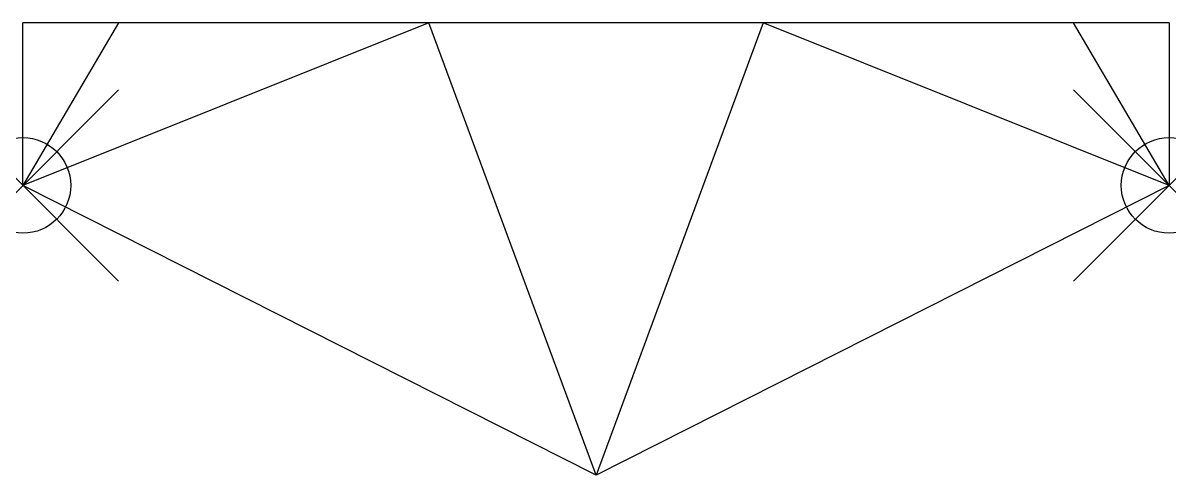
# Model space of a CAD drawing. Header units: metres. Extents: x 0 to 12, y -4.7 to 0.
import ezdxf

# ---------------------------------------------------------------- set-up
doc = ezdxf.new("R2010")
doc.units = ezdxf.units.M
doc.header["$PDMODE"] = 35

msp = doc.modelspace()

# ---------------------------------------------------------------- linework, layer by layer
at = {"linetype": 'Continuous'}
for p, q in [((0, -1.7), (0, 0)), ((1.000005, 0), (0, 0)), ((1.000005, 0), (0, -1.7)), ((4.249977, 0), (0, -1.7)), ((4.249977, 0), (1.000005, 0)), ((6, -4.73), (4.249977, 0)), ((7.74997, 0), (4.249977, 0)), ((7.74997, 0), (6, -4.73)), ((10.999996, 0), (7.74997, 0)), ((12, -1.7), (7.74997, 0)), ((12, -1.7), (10.999996, 0)), ((12, 0), (10.999996, 0)), ((12, 0), (12, -1.7)), ((6, -4.73), (0, -1.7)), ((12, -1.7), (6, -4.73))]:
    msp.add_line(p, q, dxfattribs=at)
for p in [(0, -1.7), (12, -1.7)]:
    msp.add_point(p)

doc.saveas('drawing.dxf')
